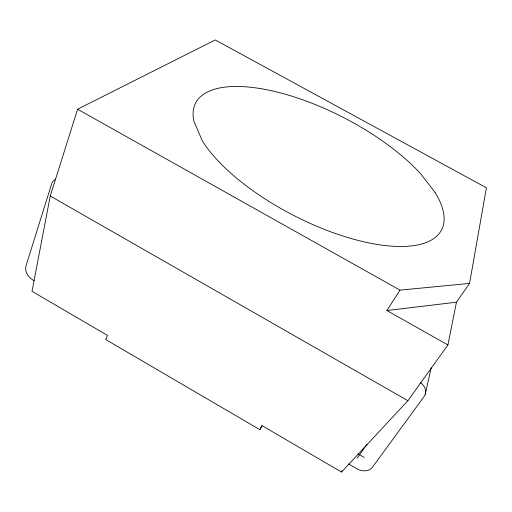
<?xml version="1.0" encoding="UTF-8"?>
<svg xmlns="http://www.w3.org/2000/svg" width="512" height="512" viewBox="0 0 512 512"><rect width="100%" height="100%" fill="white"/><g stroke="black" fill="none" stroke-linecap="round" stroke-linejoin="round"><path stroke-width="0.77" d="M469.562 283.418L486.4 187.795L215.238 39.949L77.587 109.222L50.246 196.013L32.019 291.315L107.456 335.373L105.747 339.584L259.834 429.658L262.17 425.722L341.504 472.051L407.898 400.704L447.923 344.966L456.442 302.195L469.562 283.418L400.006 290.125L77.587 109.222M425.261 394.227L431.174 367.827M341.504 472.051L342.01 470.541M259.834 429.658L262.01 425.382M447.923 344.966L386.886 310.534L400.006 290.125M357.216 458.074L366.912 444.384M386.886 310.534L456.442 302.195M50.246 196.013L407.898 400.704M358.202 453.926L364.224 457.421M34.17 280.71L32.787 279.91A11.43 8.416 47 0 1 25.965 265.939L51.622 184.006A12.32 9.549 51.5 0 1 55.61 179.264M348.608 463.93L356.845 468.73A11.93 8.966 23 0 0 372.346 467.386L424.038 396.627A12.851 10.259 18.9 0 0 420.493 382.675M434.976 192.301L420.538 173.632A138.336 54.944 27.3 0 0 273.843 91.27A138.336 54.944 27.3 0 0 193.766 120.902L202.394 140.992A138.336 54.944 27.3 0 0 365.818 242.253A138.336 54.944 27.3 0 0 434.976 192.301"/></g></svg>
